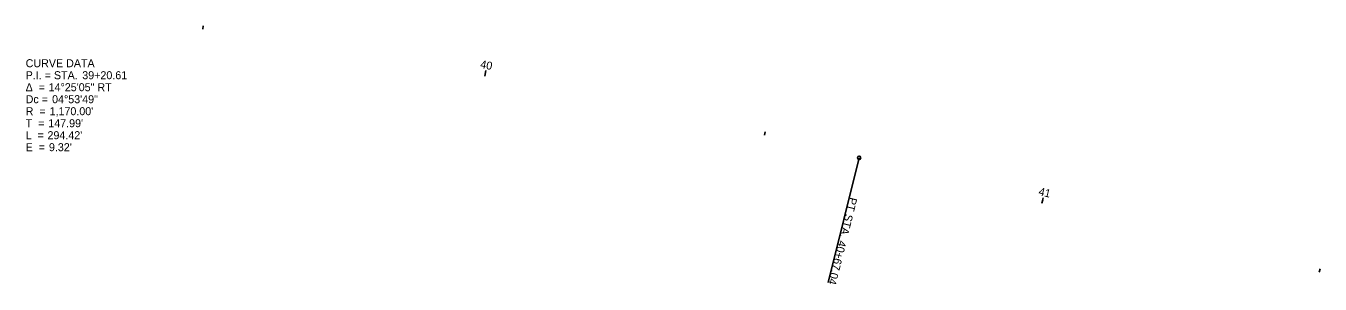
# Model space of a CAD drawing. Extents: x 1984146 to 1988426, y 752369 to 752822.
# Drawn here: x 1986837 to 1987063.4, y 752730.8 to 752776 of the extents above; entities that cross this region are included whole.
import ezdxf

# ---------------------------------------------------------------- set-up
doc = ezdxf.new("R2010")
doc.units = 0
for name, color, linetype in [('_CIVIL_CONSTRUCTION', 7, 'Continuous'), ('DR_P_Ditch', 7, 'Continuous'), ('DR_P_Drainage_Area', 7, 'Continuous'), ('DR_P_Storm_Sewer', 7, 'Continuous'), ('DT_X_Island', 7, 'Continuous'), ('MD_P_Intersection_MatchLine', 7, 'Continuous'), ('PV_X_COP', 7, 'Continuous'), ('PV_X_Shoulder', 7, 'Continuous'), ('SC_Scratch1', 7, 'Continuous')]:
    doc.layers.add(name, color=color, linetype=linetype)

msp = doc.modelspace()

# ---------------------------------------------------------------- linework, layer by layer
at = {"layer": 'DR_P_Ditch'}
for p, q in [((1986917.28, 752767.2), (1986917.47, 752768.18)), ((1987014.76, 752744.94), (1987014.9, 752745.52))]:
    msp.add_line(p, q, dxfattribs=at)
at = {"layer": 'DR_P_Drainage_Area'}
for p, q in [((1986867.96, 752775.41), (1986868.05, 752776)), ((1986917.28, 752767.2), (1986917.47, 752768.18)), ((1986966.2, 752756.88), (1986966.34, 752757.47)), ((1987014.76, 752744.94), (1987015, 752745.91)), ((1987063.28, 752732.88), (1987063.42, 752733.46))]:
    msp.add_line(p, q, dxfattribs=at)
at = {"layer": 'DR_P_Storm_Sewer'}
msp.add_line((1986982.77, 752752.89), (1986977.34, 752731.06), dxfattribs=at)
msp.add_circle((1986982.77, 752752.89), 0.3, dxfattribs=at)
at = {"layer": 'DT_X_Island'}
msp.add_line((1986982.77, 752752.89), (1986977.34, 752731.06), dxfattribs=at)
msp.add_circle((1986982.77, 752752.89), 0.3, dxfattribs=at)
at = {"layer": 'MD_P_Intersection_MatchLine'}
msp.add_line((1986917.28, 752767.2), (1986917.47, 752768.18), dxfattribs=at)
at = {"layer": 'PV_X_COP'}
msp.add_line((1986982.77, 752752.89), (1986977.34, 752731.06), dxfattribs=at)
msp.add_circle((1986982.77, 752752.89), 0.3, dxfattribs=at)

# ---------------------------------------------------------------- texts
at = {"layer": '_CIVIL_CONSTRUCTION'}
for s, p in [('CURVE DATA', (1986836.97, 752768.76)), ('P.I. = STA. ', (1986836.97, 752766.66)), ('39+20.61', (1986846.87, 752766.66)), ('Δ  = ', (1986836.97, 752764.56)), ('14°25\'05" RT', (1986840.98, 752764.56)), ('Dc = ', (1986836.97, 752762.46)), ('04°53\'49"', (1986841.59, 752762.46)), ('R  = ', (1986836.97, 752760.36)), ("1,170.00'", (1986841.15, 752760.36)), ('T  = ', (1986836.97, 752758.26)), ("147.99'", (1986840.93, 752758.26)), ('L  = ', (1986836.97, 752756.16)), ("294.42'", (1986840.79, 752756.16)), ('E  = ', (1986836.97, 752754.06)), ("9.32'", (1986841.04, 752754.06))]:
    msp.add_text(s, height=1.4, dxfattribs=at).set_placement(p)
at = {"layer": 'DR_P_Ditch'}
msp.add_text('40', height=1.4, rotation=349.3217, dxfattribs=at).set_placement((1986916.42, 752768.65))
at = {"layer": 'DR_P_Drainage_Area'}
for s, rotation, p in [('40', 349.3217, (1986916.42, 752768.65)), ('41', 346.0386, (1987014.07, 752746.41))]:
    msp.add_text(s, height=1.4, rotation=rotation, dxfattribs=at).set_placement(p)
at = {"layer": 'DR_P_Storm_Sewer'}
for s, p in [('PT', (1986981.1, 752746.08)), (' STA. ', (1986980.5, 752743.66)), ('40+67.04', (1986979.22, 752738.52))]:
    msp.add_text(s, height=1.4, rotation=256.0386, dxfattribs=at).set_placement(p)
at = {"layer": 'DT_X_Island'}
for s, p in [('PT', (1986981.1, 752746.08)), (' STA. ', (1986980.5, 752743.66)), ('40+67.04', (1986979.22, 752738.52))]:
    msp.add_text(s, height=1.4, rotation=256.0386, dxfattribs=at).set_placement(p)
at = {"layer": 'MD_P_Intersection_MatchLine'}
msp.add_text('40', height=1.4, rotation=349.3217, dxfattribs=at).set_placement((1986916.42, 752768.65))
at = {"layer": 'PV_X_COP'}
for s, p in [('PT', (1986981.1, 752746.08)), (' STA. ', (1986980.5, 752743.66)), ('40+67.04', (1986979.22, 752738.52))]:
    msp.add_text(s, height=1.4, rotation=256.0386, dxfattribs=at).set_placement(p)
at = {"layer": 'PV_X_Shoulder'}
for s, p in [('CURVE DATA', (1986836.97, 752768.76)), ('P.I. = STA. ', (1986836.97, 752766.66)), ('39+20.61', (1986846.87, 752766.66)), ('Δ  = ', (1986836.97, 752764.56)), ('14°25\'05" RT', (1986840.98, 752764.56)), ('Dc = ', (1986836.97, 752762.46)), ('04°53\'49"', (1986841.59, 752762.46)), ('R  = ', (1986836.97, 752760.36)), ("1,170.00'", (1986841.15, 752760.36)), ('T  = ', (1986836.97, 752758.26)), ("147.99'", (1986840.93, 752758.26)), ('L  = ', (1986836.97, 752756.16)), ("294.42'", (1986840.79, 752756.16)), ('E  = ', (1986836.97, 752754.06)), ("9.32'", (1986841.04, 752754.06))]:
    msp.add_text(s, height=1.4, dxfattribs=at).set_placement(p)
at = {"layer": 'SC_Scratch1'}
for s, p in [('CURVE DATA', (1986836.97, 752768.76)), ('P.I. = STA. ', (1986836.97, 752766.66)), ('39+20.61', (1986846.87, 752766.66)), ('Δ  = ', (1986836.97, 752764.56)), ('14°25\'05" RT', (1986840.98, 752764.56)), ('Dc = ', (1986836.97, 752762.46)), ('04°53\'49"', (1986841.59, 752762.46)), ('R  = ', (1986836.97, 752760.36)), ("1,170.00'", (1986841.15, 752760.36)), ('T  = ', (1986836.97, 752758.26)), ("147.99'", (1986840.93, 752758.26)), ('L  = ', (1986836.97, 752756.16)), ("294.42'", (1986840.79, 752756.16)), ('E  = ', (1986836.97, 752754.06)), ("9.32'", (1986841.04, 752754.06))]:
    msp.add_text(s, height=1.4, dxfattribs=at).set_placement(p)

doc.saveas('drawing.dxf')
